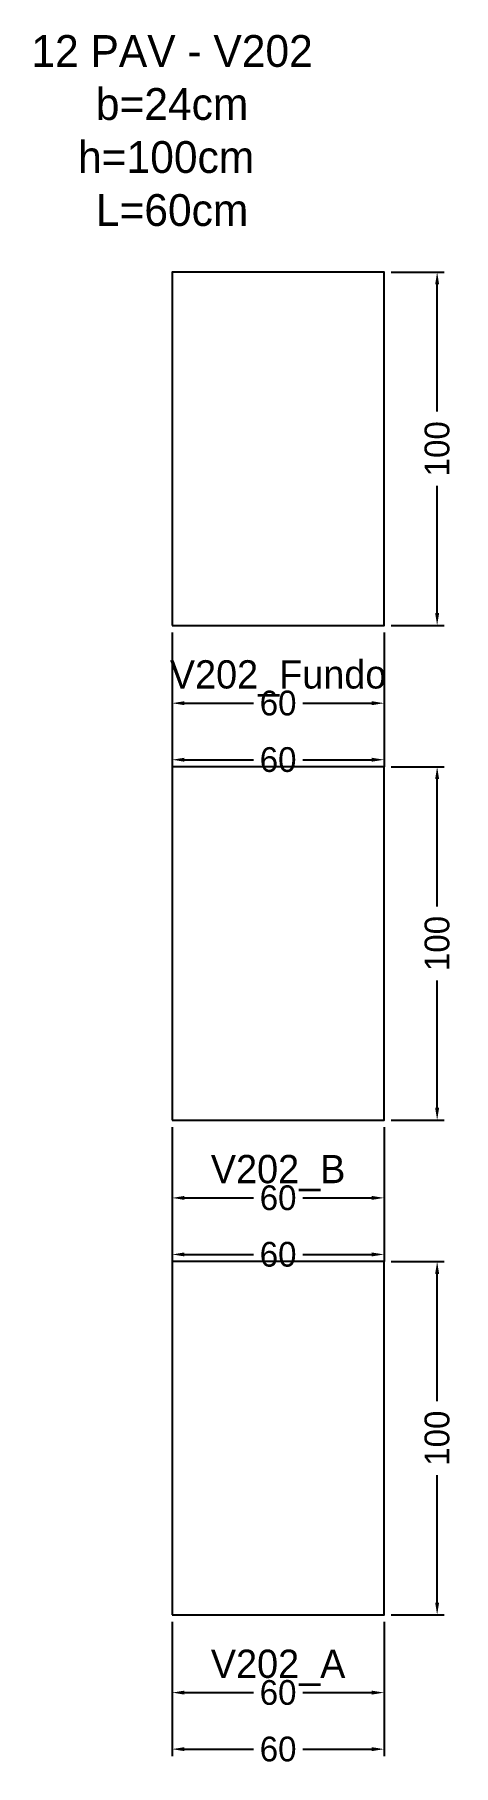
# Model space of a CAD drawing. Header units: metres. Extents: x -39 to 80, y -43 to 447.
import ezdxf

# ---------------------------------------------------------------- set-up
doc = ezdxf.new("R2010")
doc.units = ezdxf.units.M
for name, color, linetype in [('COTA', 3, 'Continuous'), ('NOMENCLATURA', 2, 'Continuous'), ('Paineis', 7, 'Continuous'), ('Texto Secao', 2, 'Continuous')]:
    doc.layers.add(name, color=color, linetype=linetype)
doc.dimstyles.new('COTA_VIG', dxfattribs={"dimtxt": 7, "dimasz": 3.5, "dimexe": 2, "dimexo": 2, "dimgap": 1.5, "dimtad": 1, "dimdec": 1, "dimcen": 2.5, "dimclrd": 3, "dimclre": 3, "dimclrt": 3, "dimazin": 3, "dimtfac": 1, "dimtmove": 0, "dimatfit": 3})

# ---------------------------------------------------------------- blocks, each defined once
blk = doc.blocks.new('_CLOSEDFILLED')
at = {"color": 0, "linetype": 'BYBLOCK'}
blk.add_solid([(-1, 0.16), (0, 0), (-1, -0.16)], dxfattribs=at)
blk = doc.blocks.new('*D1')
at = {"color": 3}
for p, q in [((0, -2), (0, -24)), ((60, -2), (60, -24)), ((3.5, -22), (23, -22)), ((37, -22), (56.5, -22))]:
    blk.add_line(p, q, dxfattribs=at)
at = {"layer": 'Defpoints'}
for p in [(0, 0), (60, 0), (0, -22)]:
    blk.add_point(p, dxfattribs=at)
at = {"layer": 'COTA', "color": 3, "xscale": 3.5, "yscale": 3.5, "rotation": 180}
blk.add_blockref('_CLOSEDFILLED', (0, -22), dxfattribs=at)
at = {"layer": 'COTA', "color": 3, "xscale": 3.5, "yscale": 3.5}
blk.add_blockref('_CLOSEDFILLED', (60, -22), dxfattribs=at)
at = {"layer": 'COTA', "color": 3, "insert": (30, -22), "char_height": 7, "attachment_point": 5}
blk.add_mtext('60', dxfattribs=at)
blk = doc.blocks.new('*D2')
at = {"color": 3}
for p, q in [((0, -2), (0, -40)), ((60, -2), (60, -40)), ((3.5, -38), (23, -38)), ((37, -38), (56.5, -38))]:
    blk.add_line(p, q, dxfattribs=at)
at = {"layer": 'Defpoints'}
for p in [(0, 0), (60, 0), (0, -38)]:
    blk.add_point(p, dxfattribs=at)
at = {"layer": 'COTA', "color": 3, "xscale": 3.5, "yscale": 3.5, "rotation": 180}
blk.add_blockref('_CLOSEDFILLED', (0, -38), dxfattribs=at)
at = {"layer": 'COTA', "color": 3, "xscale": 3.5, "yscale": 3.5}
blk.add_blockref('_CLOSEDFILLED', (60, -38), dxfattribs=at)
at = {"layer": 'COTA', "color": 3, "insert": (30, -38), "char_height": 7, "attachment_point": 5}
blk.add_mtext('60', dxfattribs=at)
blk = doc.blocks.new('*D3')
at = {"color": 3}
for p, q in [((62, 100), (77, 100)), ((75, 60.5), (75, 96.5)), ((75, 3.5), (75, 39.5)), ((62, 0), (77, 0))]:
    blk.add_line(p, q, dxfattribs=at)
at = {"layer": 'Defpoints'}
for p in [(60, 100), (60, 0), (75, 0)]:
    blk.add_point(p, dxfattribs=at)
at = {"layer": 'COTA', "color": 3, "xscale": 3.5, "yscale": 3.5}
for p, rotation in [((75, 100), 90), ((75, 0), 270)]:
    blk.add_blockref('_CLOSEDFILLED', p, dxfattribs=dict(at, rotation=rotation))
at = {"layer": 'COTA', "color": 3, "insert": (75, 50), "char_height": 7, "attachment_point": 5, "rotation": 90}
blk.add_mtext('100', dxfattribs=at)
blk = doc.blocks.new('*D4')
at = {"color": 3}
for p, q in [((0, 138), (0, 116)), ((60, 138), (60, 116)), ((3.5, 118), (23, 118)), ((37, 118), (56.5, 118))]:
    blk.add_line(p, q, dxfattribs=at)
at = {"layer": 'Defpoints'}
for p in [(0, 140), (60, 140), (0, 118)]:
    blk.add_point(p, dxfattribs=at)
at = {"layer": 'COTA', "color": 3, "xscale": 3.5, "yscale": 3.5, "rotation": 180}
blk.add_blockref('_CLOSEDFILLED', (0, 118), dxfattribs=at)
at = {"layer": 'COTA', "color": 3, "xscale": 3.5, "yscale": 3.5}
blk.add_blockref('_CLOSEDFILLED', (60, 118), dxfattribs=at)
at = {"layer": 'COTA', "color": 3, "insert": (30, 118), "char_height": 7, "attachment_point": 5}
blk.add_mtext('60', dxfattribs=at)
blk = doc.blocks.new('*D5')
at = {"color": 3}
for p, q in [((0, 138), (0, 100)), ((60, 138), (60, 100)), ((3.5, 102), (23, 102)), ((37, 102), (56.5, 102))]:
    blk.add_line(p, q, dxfattribs=at)
at = {"layer": 'Defpoints'}
for p in [(0, 140), (60, 140), (0, 102)]:
    blk.add_point(p, dxfattribs=at)
at = {"layer": 'COTA', "color": 3, "xscale": 3.5, "yscale": 3.5, "rotation": 180}
blk.add_blockref('_CLOSEDFILLED', (0, 102), dxfattribs=at)
at = {"layer": 'COTA', "color": 3, "xscale": 3.5, "yscale": 3.5}
blk.add_blockref('_CLOSEDFILLED', (60, 102), dxfattribs=at)
at = {"layer": 'COTA', "color": 3, "insert": (30, 102), "char_height": 7, "attachment_point": 5}
blk.add_mtext('60', dxfattribs=at)
blk = doc.blocks.new('*D6')
at = {"color": 3}
for p, q in [((62, 240), (77, 240)), ((75, 200.5), (75, 236.5)), ((75, 143.5), (75, 179.5)), ((62, 140), (77, 140))]:
    blk.add_line(p, q, dxfattribs=at)
at = {"layer": 'Defpoints'}
for p in [(60, 240), (60, 140), (75, 140)]:
    blk.add_point(p, dxfattribs=at)
at = {"layer": 'COTA', "color": 3, "xscale": 3.5, "yscale": 3.5}
for p, rotation in [((75, 240), 90), ((75, 140), 270)]:
    blk.add_blockref('_CLOSEDFILLED', p, dxfattribs=dict(at, rotation=rotation))
at = {"layer": 'COTA', "color": 3, "insert": (75, 190), "char_height": 7, "attachment_point": 5, "rotation": 90}
blk.add_mtext('100', dxfattribs=at)
blk = doc.blocks.new('*D7')
at = {"color": 3}
for p, q in [((0, 278), (0, 256)), ((60, 278), (60, 256)), ((3.5, 258), (23, 258)), ((37, 258), (56.5, 258))]:
    blk.add_line(p, q, dxfattribs=at)
at = {"layer": 'Defpoints'}
for p in [(0, 280), (60, 280), (0, 258)]:
    blk.add_point(p, dxfattribs=at)
at = {"layer": 'COTA', "color": 3, "xscale": 3.5, "yscale": 3.5, "rotation": 180}
blk.add_blockref('_CLOSEDFILLED', (0, 258), dxfattribs=at)
at = {"layer": 'COTA', "color": 3, "xscale": 3.5, "yscale": 3.5}
blk.add_blockref('_CLOSEDFILLED', (60, 258), dxfattribs=at)
at = {"layer": 'COTA', "color": 3, "insert": (30, 258), "char_height": 7, "attachment_point": 5}
blk.add_mtext('60', dxfattribs=at)
blk = doc.blocks.new('*D8')
at = {"color": 3}
for p, q in [((0, 278), (0, 240)), ((60, 278), (60, 240)), ((3.5, 242), (23, 242)), ((37, 242), (56.5, 242))]:
    blk.add_line(p, q, dxfattribs=at)
at = {"layer": 'Defpoints'}
for p in [(0, 280), (60, 280), (0, 242)]:
    blk.add_point(p, dxfattribs=at)
at = {"layer": 'COTA', "color": 3, "xscale": 3.5, "yscale": 3.5, "rotation": 180}
blk.add_blockref('_CLOSEDFILLED', (0, 242), dxfattribs=at)
at = {"layer": 'COTA', "color": 3, "xscale": 3.5, "yscale": 3.5}
blk.add_blockref('_CLOSEDFILLED', (60, 242), dxfattribs=at)
at = {"layer": 'COTA', "color": 3, "insert": (30, 242), "char_height": 7, "attachment_point": 5}
blk.add_mtext('60', dxfattribs=at)
blk = doc.blocks.new('*D9')
at = {"color": 3}
for p, q in [((62, 380), (77, 380)), ((75, 340.5), (75, 376.5)), ((75, 283.5), (75, 319.5)), ((62, 280), (77, 280))]:
    blk.add_line(p, q, dxfattribs=at)
at = {"layer": 'Defpoints'}
for p in [(60, 380), (60, 280), (75, 280)]:
    blk.add_point(p, dxfattribs=at)
at = {"layer": 'COTA', "color": 3, "xscale": 3.5, "yscale": 3.5}
for p, rotation in [((75, 380), 90), ((75, 280), 270)]:
    blk.add_blockref('_CLOSEDFILLED', p, dxfattribs=dict(at, rotation=rotation))
at = {"layer": 'COTA', "color": 3, "insert": (75, 330), "char_height": 7, "attachment_point": 5, "rotation": 90}
blk.add_mtext('100', dxfattribs=at)

msp = doc.modelspace()

# ---------------------------------------------------------------- linework, layer by layer
at = {"layer": 'Paineis'}
for points in [[(0, 280), (60, 280), (60, 380), (0, 380)], [(0, 140), (60, 140), (60, 240), (0, 240)], [(0, 0), (60, 0), (60, 100), (0, 100)]]:
    msp.add_lwpolyline(points, close=True, dxfattribs=at)

# ---------------------------------------------------------------- texts
at = {"layer": 'NOMENCLATURA', "insert": (0, 420), "char_height": 9, "width": 80, "attachment_point": 5}
msp.add_mtext('12 PAV - V202  b=24cm  h=100cm  L=60cm', dxfattribs=at)
at = {"layer": 'Texto Secao', "char_height": 8, "width": 80, "attachment_point": 5}
for s, insert in [('V202_Fundo', (30, 265)), ('V202_B', (30, 125)), ('V202_A', (30, -15))]:
    msp.add_mtext(s, dxfattribs=dict(at, insert=insert))

# ---------------------------------------------------------------- dimensions: what is measured, and where the dimension line sits
at = {"layer": 'COTA'}
for base, p1, p2, picture, middle in [((75, 280), (60, 280), (60, 380), '*D9', (75, 330)), ((75, 140), (60, 140), (60, 240), '*D6', (75, 190)), ((75, 0), (60, 0), (60, 100), '*D3', (75, 50))]:
    dim = msp.add_linear_dim(base=base, p1=p1, p2=p2, angle=90, dimstyle='COTA_VIG', dxfattribs=at)
    dim.commit()
    dim.dimension.update_dxf_attribs({"geometry": picture, "text_midpoint": middle})
for base, p1, p2, picture, middle in [((0, 258), (0, 280), (60, 280), '*D7', (30, 258)), ((0, 242), (0, 280), (60, 280), '*D8', (30, 242)), ((0, 118), (0, 140), (60, 140), '*D4', (30, 118)), ((0, 102), (0, 140), (60, 140), '*D5', (30, 102)), ((0, -22), (0, 0), (60, 0), '*D1', (30, -22)), ((0, -38), (0, 0), (60, 0), '*D2', (30, -38))]:
    dim = msp.add_linear_dim(base=base, p1=p1, p2=p2, dimstyle='COTA_VIG', dxfattribs=at)
    dim.commit()
    dim.dimension.update_dxf_attribs({"geometry": picture, "text_midpoint": middle})

doc.saveas('drawing.dxf')
